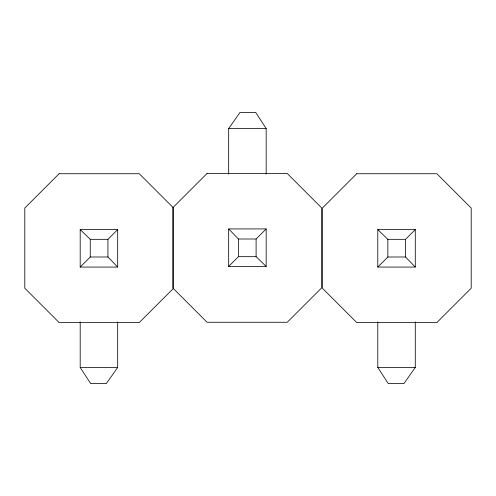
<?xml version="1.0" encoding="UTF-8"?>
<svg xmlns="http://www.w3.org/2000/svg" width="496" height="496" viewBox="0 0 496 496"><rect width="100%" height="100%" fill="white"/><g stroke="black" fill="none" stroke-linecap="round" stroke-linejoin="round"><path stroke-width="0.74" d="M228.675 174.152L228.675 128.532L240.014 112.418L255.669 112.418L266.172 128.532L266.172 174.152M117.682 321.848L117.682 367.468L106.342 383.582L90.687 383.582L80.191 367.468L80.191 321.848M415.282 321.848L415.282 367.468L403.942 383.582L388.287 383.582L377.791 367.468L377.791 321.848M80.191 267.071L90.253 257.002L107.936 257.002L117.682 267.071L80.191 267.071L80.191 229.58L117.682 229.58L117.682 267.071M80.191 229.58L90.253 239.32L107.936 239.32L117.682 229.58M228.675 266.42L238.421 256.68L238.421 238.998L228.675 228.929L266.172 228.929L266.172 266.42L228.675 266.42L228.675 228.929M238.421 238.998L256.103 238.998L266.172 228.929M377.791 267.071L387.853 257.002L405.536 257.002L415.282 267.071L377.791 267.071L377.791 229.58L415.282 229.58L415.282 267.071M377.791 229.58L387.853 239.32L405.536 239.32L415.282 229.58M228.675 128.532L266.172 128.532M238.421 256.68L256.103 256.68L266.172 266.42M80.191 367.468L117.682 367.468M377.791 367.468L415.282 367.468M405.536 239.32L405.536 257.002M387.853 239.32L387.853 257.002M256.103 238.998L256.103 256.68M107.936 239.32L107.936 257.002M90.253 239.32L90.253 257.002M59.111 173.736L24.8 208.047L24.8 288.232L59.111 322.536L139.289 322.536L173.6 288.232L173.6 208.047L139.289 173.736L59.111 173.736M207.068 173.464L172.757 207.768L172.757 287.953L207.068 322.264L287.252 322.264L321.557 287.953L321.557 207.768L287.252 173.464L207.068 173.464M356.711 173.736L322.4 208.047L322.4 288.232L356.711 322.536L436.889 322.536L471.2 288.232L471.2 208.047L436.889 173.736L356.711 173.736"/></g></svg>
